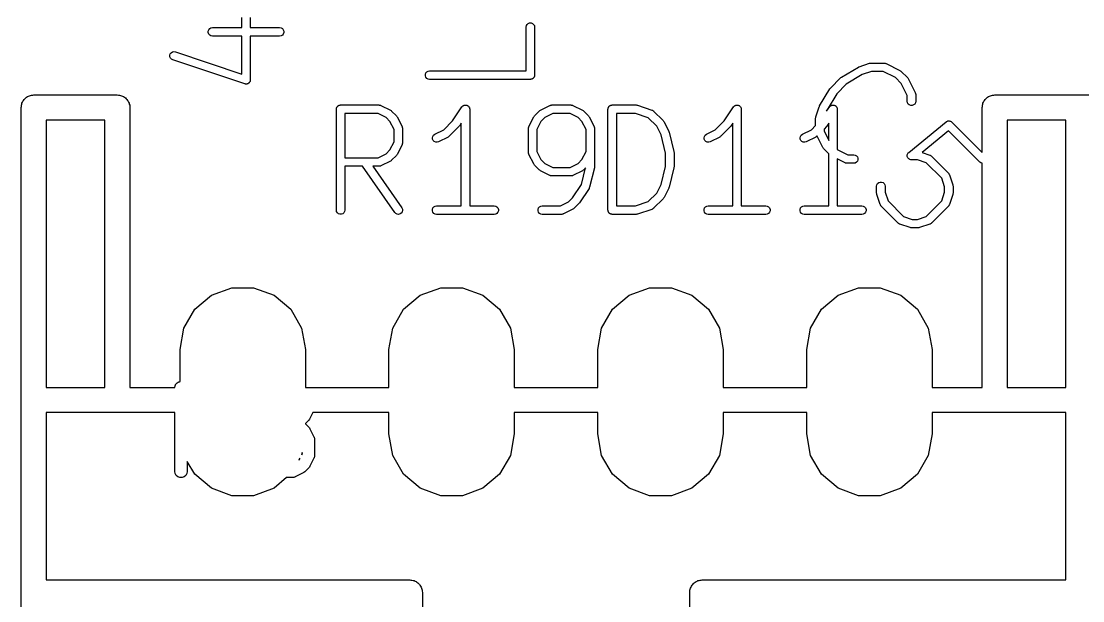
# Model space of a CAD drawing. Extents: x -2.2 to 75.9, y -81.1 to 9.2.
# Drawn here: x 10.35 to 23.05, y -71.5 to -64.57 of the extents above; entities that cross this region are included whole.
import ezdxf

# ---------------------------------------------------------------- set-up
doc = ezdxf.new("R2010")
doc.units = 0
doc.header["$MEASUREMENT"] = 0
doc.layers.add('BLACK', color=7, linetype='CONTINUOUS')

msp = doc.modelspace()

# ---------------------------------------------------------------- linework, layer by layer
at = {"layer": 'Black'}
for p, q in [((12.9896, -64.6449), (12.9896, -64.5233)), ((13.0912, -64.5233), (13.0912, -64.6449)), ((12.5942, -64.6703), (12.6056, -64.6568)), ((12.6056, -64.6568), (12.6208, -64.6479)), ((12.6208, -64.6479), (12.6382, -64.6449)), ((12.6382, -64.6449), (12.9896, -64.6449)), ((13.0912, -64.6449), (13.4425, -64.6449)), ((13.4425, -64.6449), (13.4599, -64.6479)), ((13.4599, -64.6479), (13.4752, -64.6568)), ((13.4752, -64.6568), (13.4865, -64.6703)), ((16.3917, -64.6382), (16.3948, -64.6208)), ((16.3917, -65.1619), (16.3917, -64.6382)), ((16.3948, -64.6208), (16.4036, -64.6056)), ((16.4036, -64.6056), (16.4171, -64.5942)), ((16.4171, -64.5942), (16.4337, -64.5882)), ((16.4337, -64.5882), (16.4514, -64.5882)), ((16.4514, -64.5882), (16.4679, -64.5942)), ((16.4679, -64.5942), (16.4815, -64.6056)), ((16.4815, -64.6056), (16.4903, -64.6208)), ((16.4903, -64.6208), (16.4933, -64.6382)), ((16.4933, -64.6382), (16.4933, -65.2127)), ((12.5882, -64.6868), (12.5942, -64.6703)), ((12.5882, -64.7045), (12.5882, -64.6868)), ((12.5942, -64.7211), (12.5882, -64.7045)), ((12.6056, -64.7346), (12.5942, -64.7211)), ((12.6208, -64.7434), (12.6056, -64.7346)), ((12.6382, -64.7465), (12.6208, -64.7434)), ((12.9896, -64.7465), (12.6382, -64.7465)), ((12.9896, -65.1997), (12.9896, -64.7465)), ((13.4425, -64.7465), (13.0912, -64.7465)), ((13.0912, -64.7465), (13.0912, -65.2702)), ((13.4599, -64.7434), (13.4425, -64.7465)), ((13.4752, -64.7346), (13.4599, -64.7434)), ((13.4865, -64.7211), (13.4752, -64.7346)), ((13.4865, -64.6703), (13.4926, -64.6868)), ((13.4926, -64.7045), (13.4865, -64.7211)), ((13.4926, -64.6868), (13.4926, -64.7045)), ((12.1283, -64.9755), (12.1339, -64.9587)), ((12.1288, -64.9931), (12.1283, -64.9755)), ((12.1353, -65.0095), (12.1288, -64.9931)), ((12.1339, -64.9587), (12.1449, -64.9449)), ((12.147, -65.0227), (12.1353, -65.0095)), ((12.1449, -64.9449), (12.1599, -64.9357)), ((12.1625, -65.0311), (12.147, -65.0227)), ((12.1599, -64.9357), (12.1772, -64.9321)), ((13.0243, -65.3184), (12.1625, -65.0311)), ((12.1772, -64.9321), (12.1947, -64.9347)), ((12.1947, -64.9347), (12.9896, -65.1997)), ((15.2034, -65.1738), (15.2187, -65.165)), ((15.2187, -65.165), (15.236, -65.1619)), ((15.236, -65.1619), (16.3917, -65.1619)), ((20.1645, -65.2388), (20.3676, -65.117)), ((20.3676, -65.117), (20.3728, -65.115)), ((20.3728, -65.115), (20.3777, -65.1123)), ((20.3777, -65.1123), (20.4996, -65.0717)), ((20.4996, -65.0717), (20.5076, -65.0705)), ((20.5076, -65.0705), (20.5156, -65.0691)), ((20.5156, -65.0691), (20.6781, -65.0691)), ((20.6781, -65.0691), (20.681, -65.0696)), ((20.681, -65.0696), (20.6839, -65.0694)), ((20.6839, -65.0694), (20.6896, -65.0711)), ((20.6896, -65.0711), (20.6955, -65.0722)), ((20.6955, -65.0722), (20.698, -65.0736)), ((20.698, -65.0736), (20.7008, -65.0745)), ((20.7008, -65.0745), (20.8633, -65.1557)), ((20.8633, -65.1557), (20.8699, -65.1606)), ((20.8699, -65.1606), (20.8765, -65.1652)), ((20.8765, -65.1652), (20.9578, -65.2465)), ((13.0851, -65.2944), (13.0819, -65.2984)), ((13.0862, -65.2908), (13.0851, -65.2944)), ((13.0881, -65.2876), (13.0862, -65.2908)), ((13.089, -65.2825), (13.0881, -65.2876)), ((13.0906, -65.2776), (13.089, -65.2825)), ((13.0912, -65.2702), (13.0905, -65.2739)), ((13.0905, -65.2739), (13.0906, -65.2776)), ((15.186, -65.2039), (15.1921, -65.1873)), ((15.186, -65.2216), (15.186, -65.2039)), ((15.1921, -65.2381), (15.186, -65.2216)), ((15.1921, -65.1873), (15.2034, -65.1738)), ((15.2034, -65.2517), (15.1921, -65.2381)), ((15.2187, -65.2605), (15.2034, -65.2517)), ((15.236, -65.2635), (15.2187, -65.2605)), ((16.4425, -65.2635), (15.236, -65.2635)), ((16.4469, -65.2628), (16.4425, -65.2635)), ((16.4514, -65.2628), (16.4469, -65.2628)), ((16.4555, -65.2612), (16.4514, -65.2628)), ((16.4599, -65.2605), (16.4555, -65.2612)), ((16.4638, -65.2583), (16.4599, -65.2605)), ((16.4679, -65.2567), (16.4638, -65.2583)), ((16.4714, -65.2539), (16.4679, -65.2567)), ((16.4752, -65.2517), (16.4714, -65.2539)), ((16.4781, -65.2482), (16.4752, -65.2517)), ((16.4815, -65.2454), (16.4781, -65.2482)), ((16.4837, -65.2415), (16.4815, -65.2454)), ((16.4865, -65.2381), (16.4837, -65.2415)), ((16.4881, -65.234), (16.4865, -65.2381)), ((16.4903, -65.2301), (16.4881, -65.234)), ((16.4911, -65.2257), (16.4903, -65.2301)), ((16.4926, -65.2216), (16.4911, -65.2257)), ((16.4933, -65.2127), (16.4926, -65.2171)), ((16.4926, -65.2171), (16.4926, -65.2216)), ((20.0328, -65.3684), (20.1547, -65.2465)), ((20.1547, -65.2465), (20.1598, -65.2429)), ((20.1598, -65.2429), (20.1645, -65.2388)), ((20.4151, -65.207), (20.2221, -65.3227)), ((20.5239, -65.1707), (20.4151, -65.207)), ((20.6661, -65.1707), (20.5239, -65.1707)), ((20.8105, -65.2429), (20.6661, -65.1707)), ((20.8801, -65.3125), (20.8105, -65.2429)), ((20.9578, -65.2465), (20.9625, -65.2531)), ((20.9625, -65.2531), (20.9673, -65.2597)), ((20.9673, -65.2597), (21.0486, -65.4222)), ((13.028, -65.3189), (13.0243, -65.3184)), ((13.0316, -65.3202), (13.028, -65.3189)), ((13.0367, -65.3202), (13.0316, -65.3202)), ((13.0418, -65.321), (13.0367, -65.3202)), ((13.0454, -65.3202), (13.0418, -65.321)), ((13.0492, -65.3202), (13.0454, -65.3202)), ((13.054, -65.3185), (13.0492, -65.3202)), ((13.0591, -65.3174), (13.054, -65.3185)), ((13.0623, -65.3155), (13.0591, -65.3174)), ((13.0658, -65.3142), (13.0623, -65.3155)), ((13.0697, -65.3109), (13.0658, -65.3142)), ((13.0741, -65.3082), (13.0697, -65.3109)), ((13.0764, -65.3053), (13.0741, -65.3082)), ((13.0793, -65.3028), (13.0764, -65.3053)), ((13.0819, -65.2984), (13.0793, -65.3028)), ((19.9033, -65.5813), (20.0252, -65.3781)), ((20.0252, -65.3781), (20.0293, -65.3734)), ((20.0293, -65.3734), (20.0328, -65.3684)), ((20.2221, -65.3227), (20.1091, -65.4358)), ((20.9523, -65.4569), (20.8801, -65.3125)), ((10.359, -65.5487), (10.3656, -65.5373)), ((10.3656, -65.5373), (10.3701, -65.525)), ((10.3701, -65.525), (10.3785, -65.5149)), ((10.3785, -65.5149), (10.3851, -65.5036)), ((10.3851, -65.5036), (10.3951, -65.4951)), ((10.3951, -65.4951), (10.4036, -65.4851)), ((10.4036, -65.4851), (10.4149, -65.4785)), ((10.4149, -65.4785), (10.425, -65.4701)), ((10.425, -65.4701), (10.4373, -65.4656)), ((10.4373, -65.4656), (10.4487, -65.459)), ((10.4487, -65.459), (10.4616, -65.4568)), ((10.4616, -65.4568), (10.474, -65.4523)), ((10.474, -65.4523), (10.4871, -65.4523)), ((10.4871, -65.4523), (10.5, -65.45)), ((10.5, -65.45), (11.5, -65.45)), ((11.5, -65.45), (11.5129, -65.4523)), ((11.5129, -65.4523), (11.526, -65.4523)), ((11.526, -65.4523), (11.5384, -65.4568)), ((11.5384, -65.4568), (11.5513, -65.459)), ((11.5513, -65.459), (11.5627, -65.4656)), ((11.5627, -65.4656), (11.575, -65.4701)), ((11.575, -65.4701), (11.5851, -65.4785)), ((11.5851, -65.4785), (11.5964, -65.4851)), ((11.5964, -65.4851), (11.6049, -65.4951)), ((11.6049, -65.4951), (11.6149, -65.5036)), ((11.6149, -65.5036), (11.6215, -65.5149)), ((11.6215, -65.5149), (11.6299, -65.525)), ((11.6299, -65.525), (11.6344, -65.5373)), ((11.6344, -65.5373), (11.641, -65.5487)), ((20.1091, -65.4358), (19.9933, -65.6288)), ((20.9523, -65.5262), (20.9523, -65.4569)), ((20.9554, -65.5435), (20.9523, -65.5262)), ((20.9642, -65.5588), (20.9554, -65.5435)), ((21.0509, -65.5435), (21.042, -65.5588)), ((21.0486, -65.4222), (21.0494, -65.425)), ((21.0494, -65.425), (21.0509, -65.4275)), ((21.0509, -65.4275), (21.0519, -65.4334)), ((21.0539, -65.5262), (21.0509, -65.5435)), ((21.0519, -65.4334), (21.0536, -65.4391)), ((21.0536, -65.4391), (21.0534, -65.442)), ((21.0534, -65.442), (21.0539, -65.4449)), ((21.0539, -65.4449), (21.0539, -65.5262)), ((21.859, -65.5487), (21.8656, -65.5373)), ((21.8656, -65.5373), (21.8701, -65.525)), ((21.8701, -65.525), (21.8785, -65.5149)), ((21.8785, -65.5149), (21.8851, -65.5036)), ((21.8851, -65.5036), (21.8951, -65.4951)), ((21.8951, -65.4951), (21.9036, -65.4851)), ((21.9036, -65.4851), (21.9149, -65.4785)), ((21.9149, -65.4785), (21.925, -65.4701)), ((21.925, -65.4701), (21.9373, -65.4656)), ((21.9373, -65.4656), (21.9487, -65.459)), ((21.9487, -65.459), (21.9616, -65.4568)), ((21.9616, -65.4568), (21.974, -65.4523)), ((21.974, -65.4523), (21.9871, -65.4523)), ((21.9871, -65.4523), (22, -65.45)), ((22, -65.45), (23, -65.45)), ((23, -65.45), (24, -65.45)), ((10.35, -65.6), (10.3523, -65.5871)), ((10.35, -78.2), (10.35, -65.6)), ((10.3523, -65.574), (10.3568, -65.5616)), ((10.3523, -65.5871), (10.3523, -65.574)), ((10.3568, -65.5616), (10.359, -65.5487)), ((11.641, -65.5487), (11.6432, -65.5616)), ((11.6432, -65.5616), (11.6477, -65.574)), ((11.6477, -65.574), (11.6477, -65.5871)), ((11.6477, -65.5871), (11.65, -65.6)), ((11.65, -65.6), (11.65, -68.95)), ((14.1215, -65.621), (14.1222, -65.6167)), ((14.1215, -66.8275), (14.1215, -65.621)), ((14.1222, -65.6122), (14.1238, -65.6081)), ((14.1222, -65.6167), (14.1222, -65.6122)), ((14.1238, -65.6081), (14.1245, -65.6037)), ((14.1245, -65.6037), (14.1267, -65.5998)), ((14.1267, -65.5998), (14.1283, -65.5956)), ((14.1283, -65.5956), (14.1311, -65.5922)), ((14.1311, -65.5922), (14.1333, -65.5884)), ((14.1333, -65.5884), (14.1368, -65.5855)), ((14.1368, -65.5855), (14.1396, -65.5821)), ((14.1396, -65.5821), (14.1435, -65.5799)), ((14.1435, -65.5799), (14.1469, -65.5771)), ((14.1469, -65.5771), (14.151, -65.5755)), ((14.151, -65.5755), (14.1549, -65.5733)), ((14.1549, -65.5733), (14.1593, -65.5725)), ((14.1593, -65.5725), (14.1634, -65.571)), ((14.1634, -65.571), (14.1679, -65.571)), ((14.1679, -65.571), (14.1723, -65.5702)), ((14.1723, -65.5702), (14.6319, -65.5702)), ((14.2231, -65.6718), (14.2231, -66.2022)), ((14.6199, -65.6718), (14.2231, -65.6718)), ((14.7167, -65.7203), (14.6199, -65.6718)), ((14.6319, -65.5702), (14.6348, -65.5708)), ((14.6348, -65.5708), (14.6377, -65.5706)), ((14.6377, -65.5706), (14.6434, -65.5723)), ((14.6434, -65.5723), (14.6493, -65.5733)), ((14.6493, -65.5733), (14.6518, -65.5748)), ((14.6518, -65.5748), (14.6546, -65.5756)), ((14.6546, -65.5756), (14.7695, -65.6331)), ((14.7695, -65.6331), (14.776, -65.6379)), ((14.776, -65.6379), (14.7827, -65.6426)), ((14.7827, -65.6426), (14.8402, -65.7)), ((15.5116, -65.761), (15.6238, -65.5929)), ((15.6238, -65.5929), (15.6257, -65.5908)), ((15.6257, -65.5908), (15.6271, -65.5884)), ((15.6271, -65.5884), (15.6318, -65.5845)), ((15.6318, -65.5845), (15.6359, -65.5801)), ((15.6359, -65.5801), (15.6385, -65.5789)), ((15.6385, -65.5789), (15.6406, -65.5771)), ((15.6406, -65.5771), (15.6463, -65.575)), ((15.6463, -65.575), (15.6518, -65.5723)), ((15.6518, -65.5723), (15.6546, -65.572)), ((15.6546, -65.572), (15.6572, -65.571)), ((15.6572, -65.571), (15.6633, -65.571)), ((15.6633, -65.571), (15.6693, -65.5704)), ((15.6693, -65.5704), (15.672, -65.571)), ((15.672, -65.571), (15.6748, -65.571)), ((15.6748, -65.571), (15.6805, -65.5731)), ((15.6805, -65.5731), (15.6864, -65.5745)), ((15.6864, -65.5745), (15.6888, -65.5761)), ((15.6888, -65.5761), (15.6914, -65.5771)), ((15.6914, -65.5771), (15.6961, -65.581)), ((15.6961, -65.581), (15.7011, -65.5843)), ((15.7011, -65.5843), (15.7028, -65.5866)), ((15.7028, -65.5866), (15.7049, -65.5884)), ((15.7049, -65.5884), (15.708, -65.5936)), ((15.708, -65.5936), (15.7116, -65.5985)), ((15.7116, -65.5985), (15.7124, -65.6012)), ((15.7124, -65.6012), (15.7138, -65.6037)), ((15.7138, -65.6037), (15.7148, -65.6096)), ((15.7148, -65.6096), (15.7165, -65.6155)), ((15.7165, -65.6155), (15.7163, -65.6183)), ((15.7163, -65.6183), (15.7168, -65.621)), ((15.7168, -65.621), (15.7168, -66.7767)), ((16.4919, -65.7), (16.5493, -65.6426)), ((16.5493, -65.6426), (16.556, -65.6379)), ((16.556, -65.6379), (16.5625, -65.6331)), ((16.5625, -65.6331), (16.6774, -65.5756)), ((16.7122, -65.6718), (16.6154, -65.7202)), ((16.6774, -65.5756), (16.6803, -65.5748)), ((16.6803, -65.5748), (16.6828, -65.5733)), ((16.6828, -65.5733), (16.6887, -65.5723)), ((16.6887, -65.5723), (16.6944, -65.5706)), ((16.6944, -65.5706), (16.6973, -65.5708)), ((16.6973, -65.5708), (16.7002, -65.5702)), ((16.7002, -65.5702), (16.93, -65.5702)), ((16.918, -65.6718), (16.7122, -65.6718)), ((17.0148, -65.7202), (16.918, -65.6718)), ((16.93, -65.5702), (16.9329, -65.5708)), ((16.9329, -65.5708), (16.9358, -65.5706)), ((16.9358, -65.5706), (16.9415, -65.5723)), ((16.9415, -65.5723), (16.9474, -65.5733)), ((16.9474, -65.5733), (16.9499, -65.5748)), ((16.9499, -65.5748), (16.9527, -65.5756)), ((16.9527, -65.5756), (17.0676, -65.6331)), ((17.0676, -65.6331), (17.0741, -65.6379)), ((17.0741, -65.6379), (17.0808, -65.6426)), ((17.0808, -65.6426), (17.1383, -65.7)), ((17.3715, -65.621), (17.3722, -65.6167)), ((17.3715, -66.8275), (17.3715, -65.621)), ((17.3722, -65.6122), (17.3738, -65.6081)), ((17.3722, -65.6167), (17.3722, -65.6122)), ((17.3738, -65.6081), (17.3745, -65.6037)), ((17.3745, -65.6037), (17.3767, -65.5998)), ((17.3767, -65.5998), (17.3783, -65.5956)), ((17.3783, -65.5956), (17.3811, -65.5922)), ((17.3811, -65.5922), (17.3833, -65.5884)), ((17.3833, -65.5884), (17.3868, -65.5855)), ((17.3868, -65.5855), (17.3896, -65.5821)), ((17.3896, -65.5821), (17.3935, -65.5799)), ((17.3935, -65.5799), (17.3969, -65.5771)), ((17.3969, -65.5771), (17.401, -65.5755)), ((17.401, -65.5755), (17.4049, -65.5733)), ((17.4049, -65.5733), (17.4093, -65.5725)), ((17.4093, -65.5725), (17.4134, -65.571)), ((17.4134, -65.571), (17.4179, -65.571)), ((17.4179, -65.571), (17.4223, -65.5702)), ((17.4223, -65.5702), (17.7095, -65.5702)), ((17.4731, -65.6718), (17.4731, -66.7767)), ((17.7013, -65.6718), (17.4731, -65.6718)), ((17.8544, -65.7229), (17.7013, -65.6718)), ((17.7095, -65.5702), (17.7175, -65.5717)), ((17.7175, -65.5717), (17.7256, -65.5729)), ((17.7256, -65.5729), (17.8979, -65.6303)), ((17.8979, -65.6303), (17.9005, -65.6317)), ((17.9005, -65.6317), (17.9033, -65.6325)), ((17.9033, -65.6325), (17.9082, -65.6359)), ((17.9082, -65.6359), (17.9135, -65.6387)), ((17.9135, -65.6387), (17.9154, -65.6409)), ((17.9154, -65.6409), (17.9178, -65.6426)), ((17.9178, -65.6426), (18.0327, -65.7575)), ((18.7616, -65.761), (18.8738, -65.5929)), ((18.8738, -65.5929), (18.8757, -65.5908)), ((18.8757, -65.5908), (18.8771, -65.5884)), ((18.8771, -65.5884), (18.8818, -65.5845)), ((18.8818, -65.5845), (18.8859, -65.5801)), ((18.8859, -65.5801), (18.8885, -65.5789)), ((18.8885, -65.5789), (18.8906, -65.5771)), ((18.8906, -65.5771), (18.8963, -65.575)), ((18.8963, -65.575), (18.9018, -65.5723)), ((18.9018, -65.5723), (18.9046, -65.572)), ((18.9046, -65.572), (18.9072, -65.571)), ((18.9072, -65.571), (18.9133, -65.571)), ((18.9133, -65.571), (18.9193, -65.5704)), ((18.9193, -65.5704), (18.922, -65.571)), ((18.922, -65.571), (18.9248, -65.571)), ((18.9248, -65.571), (18.9305, -65.5731)), ((18.9305, -65.5731), (18.9364, -65.5745)), ((18.9364, -65.5745), (18.9388, -65.5761)), ((18.9388, -65.5761), (18.9414, -65.5771)), ((18.9414, -65.5771), (18.9461, -65.581)), ((18.9461, -65.581), (18.9511, -65.5843)), ((18.9511, -65.5843), (18.9528, -65.5866)), ((18.9528, -65.5866), (18.9549, -65.5884)), ((18.9549, -65.5884), (18.958, -65.5936)), ((18.958, -65.5936), (18.9616, -65.5985)), ((18.9616, -65.5985), (18.9624, -65.6012)), ((18.9624, -65.6012), (18.9638, -65.6037)), ((18.9638, -65.6037), (18.9648, -65.6096)), ((18.9648, -65.6096), (18.9665, -65.6155)), ((18.9665, -65.6155), (18.9663, -65.6183)), ((18.9663, -65.6183), (18.9668, -65.621)), ((18.9668, -65.621), (18.9668, -66.7767)), ((19.8581, -65.7132), (19.8987, -65.5913)), ((19.8987, -65.5913), (19.9013, -65.5865)), ((19.9013, -65.5865), (19.9033, -65.5813)), ((19.9877, -65.6455), (20.0228, -65.5929)), ((19.9933, -65.6288), (19.9877, -65.6455)), ((20.0228, -65.5929), (20.0247, -65.5908)), ((20.0247, -65.5908), (20.0262, -65.5884)), ((20.0262, -65.5884), (20.0308, -65.5845)), ((20.0308, -65.5845), (20.035, -65.5801)), ((20.035, -65.5801), (20.0375, -65.5789)), ((20.0375, -65.5789), (20.0397, -65.5771)), ((20.0397, -65.5771), (20.0454, -65.575)), ((20.0454, -65.575), (20.0508, -65.5723)), ((20.0508, -65.5723), (20.0536, -65.572)), ((20.0536, -65.572), (20.0563, -65.571)), ((20.0563, -65.571), (20.0623, -65.571)), ((20.0623, -65.571), (20.0683, -65.5704)), ((20.0683, -65.5704), (20.0711, -65.571)), ((20.0711, -65.571), (20.0739, -65.571)), ((20.0739, -65.571), (20.0796, -65.5731)), ((20.0796, -65.5731), (20.0855, -65.5745)), ((20.0855, -65.5745), (20.0878, -65.5761)), ((20.0878, -65.5761), (20.0905, -65.5771)), ((20.0905, -65.5771), (20.0951, -65.581)), ((20.0951, -65.581), (20.1002, -65.5843)), ((20.1002, -65.5843), (20.1018, -65.5866)), ((20.1018, -65.5866), (20.104, -65.5884)), ((20.104, -65.5884), (20.107, -65.5936)), ((20.107, -65.5936), (20.1106, -65.5985)), ((20.1106, -65.5985), (20.1114, -65.6012)), ((20.1114, -65.6012), (20.1128, -65.6037)), ((20.1128, -65.6037), (20.1139, -65.6096)), ((20.1139, -65.6096), (20.1156, -65.6155)), ((20.1156, -65.6155), (20.1154, -65.6183)), ((20.1154, -65.6183), (20.1159, -65.621)), ((20.1159, -65.621), (20.1159, -66.1023)), ((20.9777, -65.5701), (20.9642, -65.5588)), ((20.9943, -65.5762), (20.9777, -65.5701)), ((21.0119, -65.5762), (20.9943, -65.5762)), ((21.0285, -65.5701), (21.0119, -65.5762)), ((21.042, -65.5588), (21.0285, -65.5701)), ((21.85, -65.6), (21.8523, -65.5871)), ((21.85, -66.1387), (21.85, -65.6)), ((21.8523, -65.574), (21.8568, -65.5616)), ((21.8523, -65.5871), (21.8523, -65.574)), ((21.8568, -65.5616), (21.859, -65.5487)), ((10.65, -65.75), (10.65, -68.95)), ((11.35, -65.75), (10.65, -65.75)), ((11.35, -68.95), (11.35, -65.75)), ((14.7625, -65.766), (14.7167, -65.7203)), ((14.8109, -65.8628), (14.7625, -65.766)), ((14.8402, -65.7), (14.8448, -65.7067)), ((14.8448, -65.7067), (14.8497, -65.7132)), ((14.8497, -65.7132), (14.9071, -65.8281)), ((15.4061, -65.8666), (15.5116, -65.761)), ((15.6152, -65.7888), (15.5934, -65.8216)), ((15.6152, -66.7767), (15.6152, -65.7888)), ((16.4249, -65.8281), (16.4824, -65.7132)), ((16.4824, -65.7132), (16.4872, -65.7067)), ((16.4872, -65.7067), (16.4919, -65.7)), ((16.5696, -65.766), (16.5212, -65.8628)), ((16.6154, -65.7202), (16.5696, -65.766)), ((17.0606, -65.766), (17.0148, -65.7202)), ((17.109, -65.8628), (17.0606, -65.766)), ((17.1383, -65.7), (17.1429, -65.7067)), ((17.1429, -65.7067), (17.1478, -65.7132)), ((17.1478, -65.7132), (17.2052, -65.8281)), ((17.955, -65.8235), (17.8544, -65.7229)), ((18.0327, -65.7575), (18.0374, -65.7642)), ((18.0374, -65.7642), (18.0422, -65.7707)), ((18.0422, -65.7707), (18.0997, -65.8856)), ((18.6561, -65.8666), (18.7616, -65.761)), ((18.8652, -65.7888), (18.8434, -65.8216)), ((18.8652, -66.7767), (18.8652, -65.7888)), ((19.8554, -65.7293), (19.8569, -65.7213)), ((19.8554, -65.8163), (19.8554, -65.7293)), ((19.8569, -65.7213), (19.8581, -65.7132)), ((20.0143, -65.7888), (19.9924, -65.8216)), ((20.0143, -65.9942), (20.0143, -65.7888)), ((20.971, -66.1368), (21.4178, -65.7712)), ((21.4178, -65.7712), (21.4195, -65.7703)), ((21.4195, -65.7703), (21.4209, -65.7689)), ((21.4209, -65.7689), (21.4272, -65.766)), ((21.4272, -65.766), (21.4332, -65.7626)), ((21.4332, -65.7626), (21.4351, -65.7623)), ((21.4351, -65.7623), (21.4368, -65.7615)), ((21.4368, -65.7615), (21.4438, -65.7609)), ((21.4438, -65.7609), (21.4506, -65.7597)), ((21.4506, -65.7597), (21.4525, -65.7601)), ((21.4525, -65.7601), (21.4544, -65.7599)), ((21.4544, -65.7599), (21.4611, -65.7617)), ((21.4611, -65.7617), (21.468, -65.763)), ((21.468, -65.763), (21.4696, -65.764)), ((21.4696, -65.764), (21.4715, -65.7645)), ((21.4715, -65.7645), (21.4772, -65.7685)), ((21.4772, -65.7685), (21.4831, -65.772)), ((21.4831, -65.772), (21.4843, -65.7735)), ((21.4843, -65.7735), (21.4859, -65.7746)), ((21.4859, -65.7746), (21.85, -66.1387)), ((22.15, -65.75), (22.15, -68.95)), ((22.85, -65.75), (22.15, -65.75)), ((22.85, -68.95), (22.85, -65.75)), ((14.8109, -66.0112), (14.8109, -65.8628)), ((14.9071, -65.8281), (14.908, -65.8309)), ((14.908, -65.8309), (14.9094, -65.8335)), ((14.9094, -65.8335), (14.9105, -65.8393)), ((14.9105, -65.8393), (14.9122, -65.845)), ((14.9122, -65.845), (14.912, -65.848)), ((14.912, -65.848), (14.9125, -65.8509)), ((14.9125, -65.8509), (14.9125, -66.0232)), ((15.2844, -65.9308), (15.2986, -65.9203)), ((15.2986, -65.9203), (15.4061, -65.8666)), ((15.587, -65.8293), (15.4721, -65.9442)), ((15.5899, -65.8252), (15.587, -65.8293)), ((15.5934, -65.8216), (15.5899, -65.8252)), ((16.4196, -65.8509), (16.4201, -65.848)), ((16.4196, -66.1381), (16.4196, -65.8509)), ((16.4199, -65.8451), (16.4216, -65.8393)), ((16.4201, -65.848), (16.4199, -65.8451)), ((16.4216, -65.8393), (16.4226, -65.8335)), ((16.4226, -65.8335), (16.4241, -65.8309)), ((16.4241, -65.8309), (16.4249, -65.8281)), ((16.5212, -65.8628), (16.5212, -66.1261)), ((17.109, -66.1261), (17.109, -65.8628)), ((17.2052, -65.8281), (17.2061, -65.8309)), ((17.2061, -65.8309), (17.2075, -65.8335)), ((17.2075, -65.8335), (17.2086, -65.8393)), ((17.2086, -65.8393), (17.2103, -65.845)), ((17.2103, -65.845), (17.2101, -65.848)), ((17.2101, -65.848), (17.2106, -65.8509)), ((17.2106, -65.8509), (17.2106, -66.3105)), ((18.0063, -65.926), (17.955, -65.8235)), ((18.0609, -66.1444), (18.0063, -65.926)), ((18.0997, -65.8856), (18.1013, -65.8909)), ((18.1013, -65.8909), (18.1035, -65.896)), ((18.1035, -65.896), (18.161, -66.1258)), ((18.5344, -65.9308), (18.5486, -65.9203)), ((18.5486, -65.9203), (18.6561, -65.8666)), ((18.837, -65.8293), (18.7221, -65.9442)), ((18.8399, -65.8252), (18.837, -65.8293)), ((18.8434, -65.8216), (18.8399, -65.8252)), ((19.6835, -65.9308), (19.6976, -65.9203)), ((19.6976, -65.9203), (19.8052, -65.8666)), ((19.8052, -65.8666), (19.8554, -65.8163)), ((19.9861, -65.8293), (19.957, -65.8584)), ((19.957, -65.8584), (19.957, -65.8798)), ((19.957, -65.8798), (20.0143, -65.9942)), ((19.989, -65.8252), (19.9861, -65.8293)), ((19.9924, -65.8216), (19.989, -65.8252)), ((21.4466, -65.879), (21.1301, -66.1379)), ((21.8203, -66.2527), (21.4466, -65.879)), ((14.7625, -66.108), (14.8109, -66.0112)), ((14.9071, -66.0459), (14.8497, -66.1608)), ((14.908, -66.0431), (14.9071, -66.0459)), ((14.9094, -66.0406), (14.908, -66.0431)), ((14.9105, -66.0347), (14.9094, -66.0406)), ((14.9122, -66.029), (14.9105, -66.0347)), ((14.9125, -66.0232), (14.912, -66.0261)), ((14.912, -66.0261), (14.9122, -66.029)), ((15.2706, -65.9627), (15.2747, -65.9456)), ((15.2726, -65.9802), (15.2706, -65.9627)), ((15.2805, -65.996), (15.2726, -65.9802)), ((15.2747, -65.9456), (15.2844, -65.9308)), ((15.2933, -66.0082), (15.2805, -65.996)), ((15.3095, -66.0152), (15.2933, -66.0082)), ((15.3271, -66.0162), (15.3095, -66.0152)), ((15.344, -66.0112), (15.3271, -66.0162)), ((15.4589, -65.9537), (15.344, -66.0112)), ((15.4655, -65.9489), (15.4589, -65.9537)), ((15.4721, -65.9442), (15.4655, -65.9489)), ((18.5206, -65.9627), (18.5247, -65.9456)), ((18.5226, -65.9802), (18.5206, -65.9627)), ((18.5305, -65.996), (18.5226, -65.9802)), ((18.5247, -65.9456), (18.5344, -65.9308)), ((18.5433, -66.0082), (18.5305, -65.996)), ((18.5595, -66.0152), (18.5433, -66.0082)), ((18.5771, -66.0162), (18.5595, -66.0152)), ((18.594, -66.0112), (18.5771, -66.0162)), ((18.7089, -65.9537), (18.594, -66.0112)), ((18.7155, -65.9489), (18.7089, -65.9537)), ((18.7221, -65.9442), (18.7155, -65.9489)), ((19.6696, -65.9627), (19.6737, -65.9456)), ((19.6717, -65.9802), (19.6696, -65.9627)), ((19.6796, -65.996), (19.6717, -65.9802)), ((19.6737, -65.9456), (19.6835, -65.9308)), ((19.6924, -66.0082), (19.6796, -65.996)), ((19.7086, -66.0152), (19.6924, -66.0082)), ((19.7262, -66.0162), (19.7086, -66.0152)), ((19.7431, -66.0112), (19.7262, -66.0162)), ((19.858, -65.9537), (19.7431, -66.0112)), ((19.8645, -65.9489), (19.858, -65.9537)), ((19.8712, -65.9442), (19.8645, -65.9489)), ((19.8742, -65.9412), (19.8712, -65.9442)), ((19.9421, -66.077), (19.8742, -65.9412)), ((14.6199, -66.2022), (14.7167, -66.1538)), ((14.7167, -66.1538), (14.7625, -66.108)), ((14.8402, -66.174), (14.7827, -66.2315)), ((14.8448, -66.1674), (14.8402, -66.174)), ((14.8497, -66.1608), (14.8448, -66.1674)), ((16.4201, -66.141), (16.4196, -66.1381)), ((16.4199, -66.1439), (16.4201, -66.141)), ((16.4216, -66.1496), (16.4199, -66.1439)), ((16.4226, -66.1555), (16.4216, -66.1496)), ((16.4241, -66.158), (16.4226, -66.1555)), ((16.4249, -66.1608), (16.4241, -66.158)), ((16.4824, -66.2757), (16.4249, -66.1608)), ((16.5212, -66.1261), (16.5696, -66.2229)), ((17.0606, -66.2229), (17.109, -66.1261)), ((18.0609, -66.3042), (18.0609, -66.1444)), ((18.161, -66.1258), (18.1614, -66.132)), ((18.1614, -66.132), (18.1625, -66.1381)), ((18.1625, -66.1381), (18.1625, -66.3105)), ((19.9469, -66.0835), (19.9421, -66.077)), ((19.9516, -66.0902), (19.9469, -66.0835)), ((20.0143, -66.1529), (19.9516, -66.0902)), ((20.0143, -66.7767), (20.0143, -66.1529)), ((20.1159, -66.1023), (20.2432, -66.166)), ((20.2432, -66.166), (20.3125, -66.166)), ((20.3125, -66.166), (20.3299, -66.169)), ((20.3299, -66.169), (20.3452, -66.1779)), ((20.3452, -66.1779), (20.3565, -66.1914)), ((20.953, -66.1844), (20.9531, -66.1758)), ((20.9531, -66.1673), (20.9532, -66.167)), ((20.9531, -66.1758), (20.9531, -66.1673)), ((20.9532, -66.1667), (20.9562, -66.1587)), ((20.9532, -66.167), (20.9532, -66.1667)), ((20.9562, -66.1587), (20.9591, -66.1508)), ((20.9591, -66.1508), (20.9593, -66.1505)), ((20.9593, -66.1505), (20.9594, -66.1502)), ((20.9594, -66.1502), (20.965, -66.1438)), ((20.965, -66.1438), (20.9705, -66.1372)), ((20.9705, -66.1372), (20.9707, -66.1371)), ((20.9707, -66.1371), (20.971, -66.1368)), ((21.1301, -66.1379), (21.2223, -66.1686)), ((21.2223, -66.1686), (21.2249, -66.17)), ((21.2249, -66.17), (21.2277, -66.1707)), ((21.2277, -66.1707), (21.2326, -66.1741)), ((21.2326, -66.1741), (21.2378, -66.177)), ((21.2378, -66.177), (21.2398, -66.1792)), ((21.2398, -66.1792), (21.2422, -66.1809)), ((21.2422, -66.1809), (21.4453, -66.384)), ((14.2231, -66.2022), (14.6199, -66.2022)), ((14.4331, -66.3038), (14.2231, -66.3038)), ((14.2231, -66.3038), (14.2231, -66.8275)), ((14.8201, -66.8567), (14.4331, -66.3038)), ((14.6319, -66.3038), (14.5571, -66.3038)), ((14.5571, -66.3038), (14.9033, -66.7984)), ((14.6348, -66.3033), (14.6319, -66.3038)), ((14.6377, -66.3035), (14.6348, -66.3033)), ((14.6434, -66.3018), (14.6377, -66.3035)), ((14.6493, -66.3008), (14.6434, -66.3018)), ((14.6518, -66.2993), (14.6493, -66.3008)), ((14.6546, -66.2985), (14.6518, -66.2993)), ((14.7695, -66.241), (14.6546, -66.2985)), ((14.7761, -66.2361), (14.7695, -66.241)), ((14.7827, -66.2315), (14.7761, -66.2361)), ((16.4872, -66.2823), (16.4824, -66.2757)), ((16.4919, -66.2889), (16.4872, -66.2823)), ((16.5493, -66.3464), (16.4919, -66.2889)), ((16.5696, -66.2229), (16.6154, -66.2687)), ((16.6154, -66.2687), (16.7122, -66.3171)), ((16.918, -66.3171), (17.0148, -66.2687)), ((17.0148, -66.2687), (17.0606, -66.2229)), ((17.2106, -66.3105), (17.2095, -66.3166)), ((18.0063, -66.5226), (18.0609, -66.3042)), ((18.1625, -66.3105), (18.1614, -66.3166)), ((20.2085, -66.2622), (20.1159, -66.2159)), ((20.1159, -66.2159), (20.1159, -66.7767)), ((20.2113, -66.263), (20.2085, -66.2622)), ((20.2139, -66.2645), (20.2113, -66.263)), ((20.2197, -66.2655), (20.2139, -66.2645)), ((20.2254, -66.2672), (20.2197, -66.2655)), ((20.2284, -66.2671), (20.2254, -66.2672)), ((20.2312, -66.2676), (20.2284, -66.2671)), ((20.3125, -66.2676), (20.2312, -66.2676)), ((20.3299, -66.2645), (20.3125, -66.2676)), ((20.3452, -66.2557), (20.3299, -66.2645)), ((20.3565, -66.2422), (20.3452, -66.2557)), ((20.3565, -66.1914), (20.3625, -66.208)), ((20.3625, -66.2256), (20.3565, -66.2422)), ((20.3625, -66.208), (20.3625, -66.2256)), ((20.9531, -66.1847), (20.953, -66.1844)), ((20.9531, -66.185), (20.9531, -66.1847)), ((20.956, -66.193), (20.9531, -66.185)), ((20.9588, -66.201), (20.956, -66.193)), ((20.959, -66.2013), (20.9588, -66.201)), ((20.9591, -66.2016), (20.959, -66.2013)), ((20.9646, -66.2081), (20.9591, -66.2016)), ((20.97, -66.2147), (20.9646, -66.2081)), ((20.9703, -66.2148), (20.97, -66.2147)), ((20.9705, -66.2151), (20.9703, -66.2148)), ((20.9779, -66.2193), (20.9705, -66.2151)), ((20.9852, -66.2237), (20.9779, -66.2193)), ((20.9855, -66.2237), (20.9852, -66.2237)), ((20.9857, -66.2239), (20.9855, -66.2237)), ((20.9941, -66.2254), (20.9857, -66.2239)), ((21.0025, -66.2269), (20.9941, -66.2254)), ((21.0028, -66.2269), (21.0025, -66.2269)), ((21.0031, -66.227), (21.0028, -66.2269)), ((21.0761, -66.227), (21.0031, -66.227)), ((21.1788, -66.2612), (21.0761, -66.227)), ((21.365, -66.4473), (21.1788, -66.2612)), ((21.8348, -66.2628), (21.8203, -66.2527)), ((21.85, -66.2669), (21.8348, -66.2628)), ((21.85, -68.95), (21.85, -66.2669)), ((16.556, -66.3511), (16.5493, -66.3464)), ((16.5625, -66.3559), (16.556, -66.3511)), ((16.6774, -66.4134), (16.5625, -66.3559)), ((16.6803, -66.4142), (16.6774, -66.4134)), ((16.6828, -66.4157), (16.6803, -66.4142)), ((16.6887, -66.4167), (16.6828, -66.4157)), ((16.6944, -66.4184), (16.6887, -66.4167)), ((16.6973, -66.4182), (16.6944, -66.4184)), ((16.7002, -66.4187), (16.6973, -66.4182)), ((16.93, -66.4187), (16.7002, -66.4187)), ((16.7122, -66.3171), (16.918, -66.3171)), ((16.9329, -66.4182), (16.93, -66.4187)), ((16.9358, -66.4184), (16.9329, -66.4182)), ((16.9415, -66.4167), (16.9358, -66.4184)), ((16.9474, -66.4157), (16.9415, -66.4167)), ((16.9499, -66.4142), (16.9474, -66.4157)), ((16.9527, -66.4134), (16.9499, -66.4142)), ((17.0676, -66.3559), (16.9527, -66.4134)), ((17.0552, -66.5194), (17.1043, -66.3229)), ((17.0741, -66.3511), (17.0676, -66.3559)), ((17.0808, -66.3464), (17.0741, -66.3511)), ((17.1043, -66.3229), (17.0808, -66.3464)), ((17.2091, -66.3228), (17.1516, -66.5526)), ((17.2095, -66.3166), (17.2091, -66.3228)), ((18.161, -66.3228), (18.1035, -66.5526)), ((18.1614, -66.3166), (18.161, -66.3228)), ((21.4453, -66.384), (21.447, -66.3864)), ((21.447, -66.3864), (21.4492, -66.3883)), ((21.4492, -66.3883), (21.452, -66.3936)), ((21.452, -66.3936), (21.4554, -66.3984)), ((21.4554, -66.3984), (21.4562, -66.4013)), ((21.4562, -66.4013), (21.4576, -66.4038)), ((21.4576, -66.4038), (21.4982, -66.5257)), ((16.948, -66.6803), (17.0552, -66.5194)), ((17.1481, -66.5606), (17.1446, -66.5685)), ((17.1516, -66.5526), (17.1481, -66.5606)), ((17.955, -66.6251), (18.0063, -66.5226)), ((18.0997, -66.563), (18.0422, -66.6779)), ((18.1013, -66.5577), (18.0997, -66.563)), ((18.1035, -66.5526), (18.1013, -66.5577)), ((20.5867, -66.5418), (20.5898, -66.5244)), ((20.5867, -66.623), (20.5867, -66.5418)), ((20.5898, -66.5244), (20.5986, -66.5091)), ((20.5986, -66.5091), (20.6121, -66.4978)), ((20.6121, -66.4978), (20.6287, -66.4917)), ((20.6287, -66.4917), (20.6463, -66.4917)), ((20.6463, -66.4917), (20.6629, -66.4978)), ((20.6629, -66.4978), (20.6764, -66.5091)), ((20.6764, -66.5091), (20.6852, -66.5244)), ((20.6852, -66.5244), (20.6883, -66.5418)), ((20.6883, -66.5418), (20.6883, -66.6148)), ((21.3992, -66.55), (21.365, -66.4473)), ((21.3992, -66.6148), (21.3992, -66.55)), ((21.4982, -66.5257), (21.4994, -66.5338)), ((21.4994, -66.5338), (21.5008, -66.5418)), ((21.5008, -66.5418), (21.5008, -66.623)), ((16.8999, -66.7283), (16.948, -66.6803)), ((17.1446, -66.5685), (17.0297, -66.7408)), ((17.8544, -66.7257), (17.955, -66.6251)), ((18.0327, -66.6911), (17.9178, -66.806)), ((18.0374, -66.6844), (18.0327, -66.6911)), ((18.0422, -66.6779), (18.0374, -66.6844)), ((20.5881, -66.631), (20.5867, -66.623)), ((20.5893, -66.6391), (20.5881, -66.631)), ((20.6299, -66.761), (20.5893, -66.6391)), ((20.6883, -66.6148), (20.7225, -66.7175)), ((21.365, -66.7175), (21.3992, -66.6148)), ((21.4982, -66.6391), (21.4576, -66.761)), ((21.4994, -66.631), (21.4982, -66.6391)), ((21.5008, -66.623), (21.4994, -66.631)), ((14.9033, -66.7984), (14.9108, -66.8144)), ((14.9108, -66.8144), (14.9123, -66.832)), ((15.2713, -66.8187), (15.2773, -66.8021)), ((15.2713, -66.8364), (15.2713, -66.8187)), ((15.2773, -66.8021), (15.2887, -66.7886)), ((15.2887, -66.7886), (15.3039, -66.7798)), ((15.3039, -66.7798), (15.3213, -66.7767)), ((15.3213, -66.7767), (15.6152, -66.7767)), ((15.7168, -66.7767), (16.0107, -66.7767)), ((16.0107, -66.7767), (16.0281, -66.7798)), ((16.0281, -66.7798), (16.0434, -66.7886)), ((16.0434, -66.7886), (16.0547, -66.8021)), ((16.0547, -66.8021), (16.0608, -66.8187)), ((16.0608, -66.8187), (16.0608, -66.8364)), ((16.5352, -66.8187), (16.5413, -66.8021)), ((16.5352, -66.8364), (16.5352, -66.8187)), ((16.5413, -66.8021), (16.5526, -66.7886)), ((16.5526, -66.7886), (16.5679, -66.7798)), ((16.5679, -66.7798), (16.5853, -66.7767)), ((16.5853, -66.7767), (16.8031, -66.7767)), ((16.8031, -66.7767), (16.8999, -66.7283)), ((16.9527, -66.8155), (16.8378, -66.873)), ((16.9592, -66.8107), (16.9527, -66.8155)), ((16.9659, -66.806), (16.9592, -66.8107)), ((17.0234, -66.7486), (16.9659, -66.806)), ((17.0262, -66.7445), (17.0234, -66.7486)), ((17.0297, -66.7408), (17.0262, -66.7445)), ((17.4731, -66.7767), (17.7013, -66.7767)), ((17.7013, -66.7767), (17.8544, -66.7257)), ((17.8979, -66.8183), (17.7256, -66.8757)), ((17.9005, -66.8169), (17.8979, -66.8183)), ((17.9033, -66.8161), (17.9005, -66.8169)), ((17.9082, -66.8127), (17.9033, -66.8161)), ((17.9135, -66.8099), (17.9082, -66.8127)), ((17.9154, -66.8077), (17.9135, -66.8099)), ((17.9178, -66.806), (17.9154, -66.8077)), ((18.5213, -66.8187), (18.5273, -66.8021)), ((18.5213, -66.8364), (18.5213, -66.8187)), ((18.5273, -66.8021), (18.5387, -66.7886)), ((18.5387, -66.7886), (18.5539, -66.7798)), ((18.5539, -66.7798), (18.5713, -66.7767)), ((18.5713, -66.7767), (18.8652, -66.7767)), ((18.9668, -66.7767), (19.2607, -66.7767)), ((19.2607, -66.7767), (19.2781, -66.7798)), ((19.2781, -66.7798), (19.2934, -66.7886)), ((19.2934, -66.7886), (19.3047, -66.8021)), ((19.3047, -66.8021), (19.3108, -66.8187)), ((19.3108, -66.8187), (19.3108, -66.8364)), ((19.6703, -66.8187), (19.6764, -66.8021)), ((19.6703, -66.8364), (19.6703, -66.8187)), ((19.6764, -66.8021), (19.6877, -66.7886)), ((19.6877, -66.7886), (19.703, -66.7798)), ((19.703, -66.7798), (19.7204, -66.7767)), ((19.7204, -66.7767), (20.0143, -66.7767)), ((20.1159, -66.7767), (20.4098, -66.7767)), ((20.4098, -66.7767), (20.4272, -66.7798)), ((20.4272, -66.7798), (20.4424, -66.7886)), ((20.4424, -66.7886), (20.4538, -66.8021)), ((20.4538, -66.8021), (20.4598, -66.8187)), ((20.4598, -66.8187), (20.4598, -66.8364)), ((20.6313, -66.7635), (20.6299, -66.761)), ((20.6321, -66.7664), (20.6313, -66.7635)), ((20.6355, -66.7712), (20.6321, -66.7664)), ((20.6383, -66.7765), (20.6355, -66.7712)), ((20.6405, -66.7784), (20.6383, -66.7765)), ((20.6422, -66.7808), (20.6405, -66.7784)), ((20.8453, -66.9839), (20.6422, -66.7808)), ((20.7225, -66.7175), (20.9087, -66.9036)), ((21.1788, -66.9036), (21.365, -66.7175)), ((21.4453, -66.7808), (21.2422, -66.9839)), ((21.447, -66.7784), (21.4453, -66.7808)), ((21.4492, -66.7765), (21.447, -66.7784)), ((21.452, -66.7712), (21.4492, -66.7765)), ((21.4554, -66.7664), (21.452, -66.7712)), ((21.4562, -66.7635), (21.4554, -66.7664)), ((21.4576, -66.761), (21.4562, -66.7635)), ((14.1245, -66.8449), (14.1215, -66.8275)), ((14.1333, -66.8602), (14.1245, -66.8449)), ((14.1469, -66.8715), (14.1333, -66.8602)), ((14.1634, -66.8776), (14.1469, -66.8715)), ((14.1811, -66.8776), (14.1634, -66.8776)), ((14.1977, -66.8715), (14.1811, -66.8776)), ((14.2112, -66.8602), (14.1977, -66.8715)), ((14.22, -66.8449), (14.2112, -66.8602)), ((14.2231, -66.8275), (14.22, -66.8449)), ((14.8325, -66.8692), (14.8201, -66.8567)), ((14.8485, -66.8766), (14.8325, -66.8692)), ((14.8661, -66.8782), (14.8485, -66.8766)), ((14.8832, -66.8736), (14.8661, -66.8782)), ((14.8976, -66.8635), (14.8832, -66.8736)), ((14.9077, -66.849), (14.8976, -66.8635)), ((14.9123, -66.832), (14.9077, -66.849)), ((15.2773, -66.8529), (15.2713, -66.8364)), ((15.2887, -66.8665), (15.2773, -66.8529)), ((15.3039, -66.8753), (15.2887, -66.8665)), ((15.3213, -66.8783), (15.3039, -66.8753)), ((16.0107, -66.8783), (15.3213, -66.8783)), ((16.0281, -66.8753), (16.0107, -66.8783)), ((16.0434, -66.8665), (16.0281, -66.8753)), ((16.0547, -66.8529), (16.0434, -66.8665)), ((16.0608, -66.8364), (16.0547, -66.8529)), ((16.5413, -66.8529), (16.5352, -66.8364)), ((16.5526, -66.8665), (16.5413, -66.8529)), ((16.5679, -66.8753), (16.5526, -66.8665)), ((16.5853, -66.8783), (16.5679, -66.8753)), ((16.8151, -66.8783), (16.5853, -66.8783)), ((16.818, -66.8778), (16.8151, -66.8783)), ((16.8209, -66.878), (16.818, -66.8778)), ((16.8266, -66.8763), (16.8209, -66.878)), ((16.8324, -66.8753), (16.8266, -66.8763)), ((16.835, -66.8738), (16.8324, -66.8753)), ((16.8378, -66.873), (16.835, -66.8738)), ((17.3722, -66.8319), (17.3715, -66.8275)), ((17.3722, -66.8364), (17.3722, -66.8319)), ((17.3738, -66.8405), (17.3722, -66.8364)), ((17.3745, -66.8449), (17.3738, -66.8405)), ((17.3767, -66.8488), (17.3745, -66.8449)), ((17.3783, -66.8529), (17.3767, -66.8488)), ((17.3811, -66.8564), (17.3783, -66.8529)), ((17.3833, -66.8602), (17.3811, -66.8564)), ((17.3868, -66.8631), (17.3833, -66.8602)), ((17.3896, -66.8665), (17.3868, -66.8631)), ((17.3935, -66.8687), (17.3896, -66.8665)), ((17.3969, -66.8715), (17.3935, -66.8687)), ((17.401, -66.8731), (17.3969, -66.8715)), ((17.4049, -66.8753), (17.401, -66.8731)), ((17.4093, -66.8761), (17.4049, -66.8753)), ((17.4134, -66.8776), (17.4093, -66.8761)), ((17.4179, -66.8776), (17.4134, -66.8776)), ((17.4223, -66.8783), (17.4179, -66.8776)), ((17.7095, -66.8783), (17.4223, -66.8783)), ((17.7175, -66.8769), (17.7095, -66.8783)), ((17.7256, -66.8757), (17.7175, -66.8769)), ((18.5273, -66.8529), (18.5213, -66.8364)), ((18.5387, -66.8665), (18.5273, -66.8529)), ((18.5539, -66.8753), (18.5387, -66.8665)), ((18.5713, -66.8783), (18.5539, -66.8753)), ((19.2607, -66.8783), (18.5713, -66.8783)), ((19.2781, -66.8753), (19.2607, -66.8783)), ((19.2934, -66.8665), (19.2781, -66.8753)), ((19.3047, -66.8529), (19.2934, -66.8665)), ((19.3108, -66.8364), (19.3047, -66.8529)), ((19.6764, -66.8529), (19.6703, -66.8364)), ((19.6877, -66.8665), (19.6764, -66.8529)), ((19.703, -66.8753), (19.6877, -66.8665)), ((19.7204, -66.8783), (19.703, -66.8753)), ((20.4098, -66.8783), (19.7204, -66.8783)), ((20.4272, -66.8753), (20.4098, -66.8783)), ((20.4424, -66.8665), (20.4272, -66.8753)), ((20.4538, -66.8529), (20.4424, -66.8665)), ((20.4598, -66.8364), (20.4538, -66.8529)), ((20.9087, -66.9036), (21.0114, -66.9378)), ((21.0114, -66.9378), (21.0761, -66.9378)), ((21.0761, -66.9378), (21.1788, -66.9036)), ((20.8477, -66.9856), (20.8453, -66.9839)), ((20.8497, -66.9878), (20.8477, -66.9856)), ((20.8549, -66.9907), (20.8497, -66.9878)), ((20.8598, -66.9941), (20.8549, -66.9907)), ((20.8626, -66.9948), (20.8598, -66.9941)), ((20.8652, -66.9962), (20.8626, -66.9948)), ((20.9871, -67.0368), (20.8652, -66.9962)), ((20.9951, -67.038), (20.9871, -67.0368)), ((21.0031, -67.0395), (20.9951, -67.038)), ((21.0844, -67.0395), (21.0031, -67.0395)), ((21.0924, -67.038), (21.0844, -67.0395)), ((21.1004, -67.0368), (21.0924, -67.038)), ((21.2223, -66.9962), (21.1004, -67.0368)), ((21.2249, -66.9948), (21.2223, -66.9962)), ((21.2277, -66.9941), (21.2249, -66.9948)), ((21.2326, -66.9907), (21.2277, -66.9941)), ((21.2378, -66.9878), (21.2326, -66.9907)), ((21.2398, -66.9856), (21.2378, -66.9878)), ((21.2422, -66.9839), (21.2398, -66.9856)), ((12.625, -67.8457), (12.8698, -67.7566)), ((12.8698, -67.7566), (13.1302, -67.7566)), ((13.1302, -67.7566), (13.375, -67.8457)), ((15.125, -67.8457), (15.3698, -67.7566)), ((15.3698, -67.7566), (15.6302, -67.7566)), ((15.6302, -67.7566), (15.875, -67.8457)), ((17.625, -67.8457), (17.8698, -67.7566)), ((17.8698, -67.7566), (18.1302, -67.7566)), ((18.1302, -67.7566), (18.375, -67.8457)), ((20.125, -67.8457), (20.3698, -67.7566)), ((20.3698, -67.7566), (20.6302, -67.7566)), ((20.6302, -67.7566), (20.875, -67.8457)), ((12.4255, -68.0131), (12.625, -67.8457)), ((13.375, -67.8457), (13.5745, -68.0131)), ((14.9255, -68.0131), (15.125, -67.8457)), ((15.875, -67.8457), (16.0745, -68.0131)), ((17.4255, -68.0131), (17.625, -67.8457)), ((18.375, -67.8457), (18.5745, -68.0131)), ((19.9255, -68.0131), (20.125, -67.8457)), ((20.875, -67.8457), (21.0745, -68.0131)), ((12.2952, -68.2387), (12.4255, -68.0131)), ((13.5745, -68.0131), (13.7048, -68.2387)), ((14.7952, -68.2387), (14.9255, -68.0131)), ((16.0745, -68.0131), (16.2048, -68.2387)), ((17.2952, -68.2387), (17.4255, -68.0131)), ((18.5745, -68.0131), (18.7048, -68.2387)), ((19.7952, -68.2387), (19.9255, -68.0131)), ((21.0745, -68.0131), (21.2048, -68.2387)), ((12.25, -68.4952), (12.2952, -68.2387)), ((13.7048, -68.2387), (13.75, -68.4952)), ((14.75, -68.4952), (14.7952, -68.2387)), ((16.2048, -68.2387), (16.25, -68.4952)), ((17.25, -68.4952), (17.2952, -68.2387)), ((18.7048, -68.2387), (18.75, -68.4952)), ((19.75, -68.4952), (19.7952, -68.2387)), ((21.2048, -68.2387), (21.25, -68.4952)), ((12.25, -68.8785), (12.25, -68.4952)), ((13.75, -68.4952), (13.75, -68.95)), ((14.75, -68.95), (14.75, -68.4952)), ((16.25, -68.4952), (16.25, -68.95)), ((17.25, -68.95), (17.25, -68.4952)), ((18.75, -68.4952), (18.75, -68.95)), ((19.75, -68.95), (19.75, -68.4952)), ((21.25, -68.4952), (21.25, -68.95)), ((10.65, -68.95), (11.35, -68.95)), ((11.65, -68.95), (12.1873, -68.95)), ((12.1873, -68.95), (12.188, -68.9459)), ((12.188, -68.9394), (12.1903, -68.9332)), ((12.188, -68.9459), (12.188, -68.9394)), ((12.1903, -68.9332), (12.1914, -68.9267)), ((12.1914, -68.9267), (12.1947, -68.921)), ((12.1947, -68.921), (12.197, -68.9149)), ((12.197, -68.9149), (12.2012, -68.9099)), ((12.2012, -68.9099), (12.2045, -68.9042)), ((12.2045, -68.9042), (12.2095, -68.9)), ((12.2095, -68.9), (12.2137, -68.8949)), ((12.2137, -68.8949), (12.2194, -68.8916)), ((12.2194, -68.8916), (12.2244, -68.8874)), ((12.2244, -68.8874), (12.2306, -68.8852)), ((12.2306, -68.8852), (12.2363, -68.8819)), ((12.2363, -68.8819), (12.2427, -68.8808)), ((12.2427, -68.8808), (12.2489, -68.8785)), ((12.2489, -68.8785), (12.25, -68.8785)), ((13.75, -68.95), (14.75, -68.95)), ((16.25, -68.95), (17.25, -68.95)), ((18.75, -68.95), (19.75, -68.95)), ((21.25, -68.95), (21.85, -68.95)), ((22.15, -68.95), (22.85, -68.95)), ((12.1869, -69.25), (10.65, -69.25)), ((10.65, -69.25), (10.65, -71.25)), ((12.1869, -69.9524), (12.1869, -69.25)), ((13.7911, -69.3387), (13.75, -69.3799)), ((13.798, -69.3289), (13.7911, -69.3387)), ((13.8052, -69.3193), (13.798, -69.3289)), ((13.8398, -69.25), (13.8052, -69.3193)), ((14.75, -69.25), (13.8398, -69.25)), ((14.75, -69.5048), (14.75, -69.25)), ((17.25, -69.25), (16.25, -69.25)), ((16.25, -69.25), (16.25, -69.5048)), ((17.25, -69.5048), (17.25, -69.25)), ((19.75, -69.25), (18.75, -69.25)), ((18.75, -69.25), (18.75, -69.5048)), ((19.75, -69.5048), (19.75, -69.25)), ((21.25, -69.25), (21.25, -69.5048)), ((22.85, -69.25), (21.25, -69.25)), ((22.85, -71.25), (22.85, -69.25)), ((13.75, -69.3799), (13.75, -69.382)), ((13.75, -69.382), (13.7911, -69.4232)), ((13.7911, -69.4232), (13.798, -69.433)), ((13.798, -69.433), (13.8052, -69.4426)), ((13.8052, -69.4426), (13.8528, -69.5379)), ((13.8528, -69.5379), (13.854, -69.542)), ((13.854, -69.542), (13.8562, -69.5458)), ((13.8562, -69.5458), (13.8577, -69.5544)), ((13.8577, -69.5544), (13.8602, -69.5629)), ((13.8602, -69.5629), (13.86, -69.5672)), ((13.86, -69.5672), (13.8607, -69.5714)), ((13.8607, -69.5714), (13.8607, -69.7619)), ((14.7952, -69.7613), (14.75, -69.5048)), ((16.25, -69.5048), (16.2048, -69.7613)), ((17.2952, -69.7613), (17.25, -69.5048)), ((18.75, -69.5048), (18.7048, -69.7613)), ((19.7952, -69.7613), (19.75, -69.5048)), ((21.25, -69.5048), (21.2048, -69.7613)), ((13.7107, -69.7276), (13.7062, -69.7533)), ((13.7107, -69.7442), (13.7107, -69.7276)), ((12.4255, -69.9869), (12.3369, -69.8335)), ((12.3369, -69.8335), (12.3369, -69.9524)), ((13.6854, -69.7949), (13.6732, -69.816)), ((13.6732, -69.816), (13.6765, -69.8127)), ((13.6765, -69.8127), (13.6854, -69.7949)), ((13.7062, -69.7533), (13.7107, -69.7442)), ((13.8528, -69.7954), (13.8052, -69.8907)), ((13.854, -69.7913), (13.8528, -69.7954)), ((13.8562, -69.7876), (13.854, -69.7913)), ((13.8577, -69.7789), (13.8562, -69.7876)), ((13.8602, -69.7705), (13.8577, -69.7789)), ((13.8607, -69.7619), (13.86, -69.7662)), ((13.86, -69.7662), (13.8602, -69.7705)), ((14.9255, -69.9869), (14.7952, -69.7613)), ((16.2048, -69.7613), (16.0745, -69.9869)), ((17.4255, -69.9869), (17.2952, -69.7613)), ((18.7048, -69.7613), (18.5745, -69.9869)), ((19.9255, -69.9869), (19.7952, -69.7613)), ((21.2048, -69.7613), (21.0745, -69.9869)), ((12.1914, -69.978), (12.1869, -69.9524)), ((12.2045, -70.0006), (12.1914, -69.978)), ((12.3324, -69.978), (12.3194, -70.0006)), ((12.3369, -69.9524), (12.3324, -69.978)), ((12.625, -70.1543), (12.4255, -69.9869)), ((13.724, -69.9718), (13.6288, -70.0195)), ((13.7337, -69.9647), (13.724, -69.9718)), ((13.7435, -69.9578), (13.7337, -69.9647)), ((13.7911, -69.9102), (13.7435, -69.9578)), ((13.798, -69.9003), (13.7911, -69.9102)), ((13.8052, -69.8907), (13.798, -69.9003)), ((15.125, -70.1543), (14.9255, -69.9869)), ((16.0745, -69.9869), (15.875, -70.1543)), ((17.625, -70.1543), (17.4255, -69.9869)), ((18.5745, -69.9869), (18.375, -70.1543)), ((20.125, -70.1543), (19.9255, -69.9869)), ((21.0745, -69.9869), (20.875, -70.1543)), ((12.2244, -70.0173), (12.2045, -70.0006)), ((12.2489, -70.0262), (12.2244, -70.0173)), ((12.2749, -70.0262), (12.2489, -70.0262)), ((12.2994, -70.0173), (12.2749, -70.0262)), ((12.3194, -70.0006), (12.2994, -70.0173)), ((13.5262, -70.0274), (13.375, -70.1543)), ((13.5952, -70.0274), (13.5262, -70.0274)), ((13.5995, -70.0266), (13.5952, -70.0274)), ((13.6038, -70.0269), (13.5995, -70.0266)), ((13.6122, -70.0244), (13.6038, -70.0269)), ((13.6209, -70.0229), (13.6122, -70.0244)), ((13.6246, -70.0207), (13.6209, -70.0229)), ((13.6288, -70.0195), (13.6246, -70.0207)), ((12.8698, -70.2434), (12.625, -70.1543)), ((13.1302, -70.2434), (12.8698, -70.2434)), ((13.375, -70.1543), (13.1302, -70.2434)), ((15.3698, -70.2434), (15.125, -70.1543)), ((15.6302, -70.2434), (15.3698, -70.2434)), ((15.875, -70.1543), (15.6302, -70.2434)), ((17.8698, -70.2434), (17.625, -70.1543)), ((18.1302, -70.2434), (17.8698, -70.2434)), ((18.375, -70.1543), (18.1302, -70.2434)), ((20.3698, -70.2434), (20.125, -70.1543)), ((20.6302, -70.2434), (20.3698, -70.2434)), ((20.875, -70.1543), (20.6302, -70.2434)), ((10.65, -71.25), (15, -71.25)), ((15, -71.25), (15.0129, -71.2523)), ((15.0129, -71.2523), (15.026, -71.2523)), ((15.026, -71.2523), (15.0384, -71.2568)), ((15.0384, -71.2568), (15.0513, -71.259)), ((15.0513, -71.259), (15.0627, -71.2656)), ((18.4373, -71.2656), (18.4487, -71.259)), ((18.4487, -71.259), (18.4616, -71.2568)), ((18.4616, -71.2568), (18.474, -71.2523)), ((18.474, -71.2523), (18.4871, -71.2523)), ((18.4871, -71.2523), (18.5, -71.25)), ((18.5, -71.25), (22.85, -71.25)), ((15.0627, -71.2656), (15.075, -71.2701)), ((15.075, -71.2701), (15.0851, -71.2785)), ((15.0851, -71.2785), (15.0964, -71.2851)), ((15.0964, -71.2851), (15.1049, -71.2951)), ((15.1049, -71.2951), (15.1149, -71.3036)), ((15.1149, -71.3036), (15.1215, -71.3149)), ((15.1215, -71.3149), (15.1299, -71.325)), ((15.1299, -71.325), (15.1344, -71.3373)), ((15.1344, -71.3373), (15.141, -71.3487)), ((15.141, -71.3487), (15.1432, -71.3616)), ((15.1432, -71.3616), (15.1477, -71.374)), ((15.1477, -71.374), (15.1477, -71.3871)), ((15.1477, -71.3871), (15.15, -71.4)), ((18.35, -71.4), (18.3523, -71.3871)), ((18.3523, -71.374), (18.3568, -71.3616)), ((18.3523, -71.3871), (18.3523, -71.374)), ((18.3568, -71.3616), (18.359, -71.3487)), ((18.359, -71.3487), (18.3656, -71.3373)), ((18.3656, -71.3373), (18.3701, -71.325)), ((18.3701, -71.325), (18.3785, -71.3149)), ((18.3785, -71.3149), (18.3851, -71.3036)), ((18.3851, -71.3036), (18.3951, -71.2951)), ((18.3951, -71.2951), (18.4036, -71.2851)), ((18.4036, -71.2851), (18.4149, -71.2785)), ((18.4149, -71.2785), (18.425, -71.2701)), ((18.425, -71.2701), (18.4373, -71.2656)), ((15.15, -71.4), (15.15, -75.85)), ((18.35, -75.85), (18.35, -71.4))]:
    msp.add_line(p, q, dxfattribs=at)

doc.saveas('drawing.dxf')
